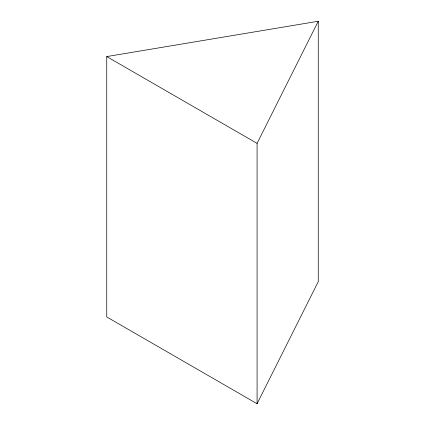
<?xml version="1.0" encoding="UTF-8"?>
<svg xmlns="http://www.w3.org/2000/svg" width="425" height="425" viewBox="0 0 425 425"><rect width="100%" height="100%" fill="white"/><g stroke="black" fill="none" stroke-linecap="round" stroke-linejoin="round"><path stroke-width="0.64" d="M257.077 403.75L257.077 143.363L318.256 21.25L106.744 56.573L106.744 316.954L257.077 403.75L318.256 281.637L318.256 21.25M106.744 56.573L257.077 143.363"/></g></svg>
